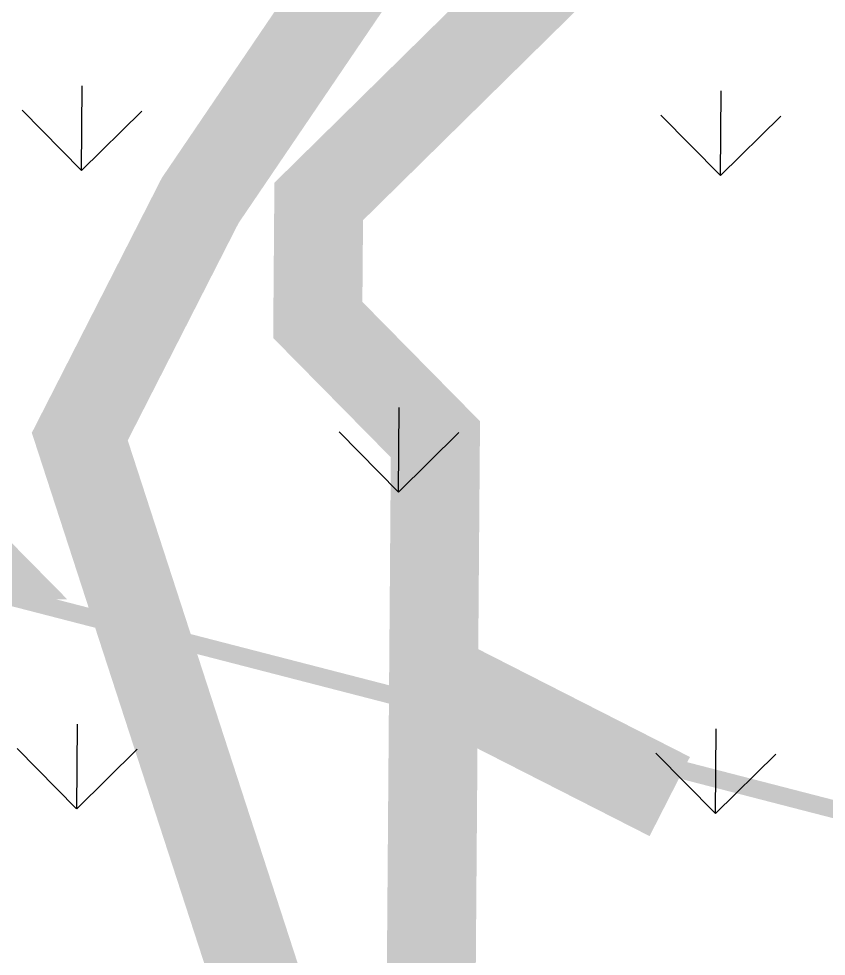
# Model space of a CAD drawing. Header units: metres. Extents: x 326467 to 340077, y 1811030 to 1824953.
# Drawn here: x 327804.42 to 327831.95, y 1814264.62 to 1814296.62 of the extents above; entities that cross this region are included whole.
import ezdxf

# ---------------------------------------------------------------- set-up
doc = ezdxf.new("R2010")
doc.units = ezdxf.units.M
doc.header["$MEASUREMENT"] = 0
for name, color, linetype in [('HAZARDS LINE', 1, 'Continuous'), ('HIGH TIDE LINE', 6, 'Continuous'), ('MANGROOVE', 112, 'Continuous'), ('NDZ-200M FROM CRZ', 30, 'Continuous'), ('SURVEY PLOT BOUNDARY', 35, 'Continuous'), ('VILLAGE BOUNDARY', 212, 'Continuous')]:
    doc.layers.add(name, color=color, linetype=linetype)

# ---------------------------------------------------------------- blocks, each defined once
blk = doc.blocks.new('16')
at = {"layer": 'MANGROOVE'}
h = blk.add_hatch(dxfattribs=at)
h.set_pattern_fill('GRASS', color=256, scale=0.606428, angle=-0.4421)
h.set_pattern_definition([(89.55787, (320150.772, 1810233.299), (-10.807394, 10.975486), [2.888115, -18.895414]), (44.55787, (320150.772, 1810233.299), (-10.807394, 10.975486), [2.888115, -12.515166]), (134.55787, (320150.772, 1810233.299), (-10.975486, -10.807394), [2.888115, -12.515166])])
h.paths.add_polyline_path([(327889.263, 1814327.583), (327890.984, 1814352.96), (327885.082, 1814378.396), (327867.961, 1814389.032), (327857.933, 1814399.217), (327827.826, 1814399.658), (327809.041, 1814401.834), (327774.489, 1814402.101), (327747.515, 1814396.723), (327728.562, 1814377.065), (327722.848, 1814360.859), (327722.597, 1814328.361), (327725.821, 1814305.219), (327733.922, 1814307.178), (327742.038, 1814311.159), (327750.154, 1814315.139), (327758.208, 1814311.034), (327766.23, 1814302.885), (327774.221, 1814290.694), (327778.17, 1814278.533), (327814.178, 1814229.736), (327817.819, 1814225.11), (327844.328, 1814233.476), (327852.095, 1814252.206), (327857.349, 1814274.509), (327873.82, 1814301.803)])
at = {"layer": 'HAZARDS LINE', "lineweight": 18, "const_width": 3.032}
blk.add_lwpolyline([(327839.119, 1814318.496), (327835.045, 1814314.484), (327830.971, 1814310.473), (327826.898, 1814306.461), (327826.866, 1814302.418), (327822.824, 1814302.449), (327822.793, 1814298.406), (327818.719, 1814294.394), (327814.646, 1814290.382), (327814.614, 1814286.339), (327818.626, 1814282.265), (327818.438, 1814258.006), (327822.45, 1814253.932), (327822.418, 1814249.889), (327826.43, 1814245.815), (327830.441, 1814241.74), (327842.568, 1814241.647), (327842.537, 1814237.604), (327846.579, 1814237.572), (327846.548, 1814233.529), (327850.559, 1814229.455), (327854.602, 1814229.424), (327858.613, 1814225.35), (327866.636, 1814217.201)], dxfattribs=at)
at = {"layer": 'HIGH TIDE LINE', "color": 220, "linetype": 'Continuous', "lineweight": 15, "true_color": 0xff00c5, "const_width": 3.032}
blk.add_lwpolyline([(327858.52, 1814213.22), (327850.528, 1814225.412), (327834.421, 1814233.623), (327830.41, 1814237.697), (327818.345, 1814245.877), (327814.396, 1814258.037), (327810.447, 1814270.198), (327806.498, 1814282.358), (327810.603, 1814290.413), (327818.782, 1814302.48), (327826.991, 1814318.59), (327843.317, 1814338.68), (327847.391, 1814342.692), (327855.569, 1814354.759), (327863.841, 1814378.955)], dxfattribs=at)
at = {"layer": 'NDZ-200M FROM CRZ', "const_width": 3.032, "flags": 128}
blk.add_lwpolyline([(327863.841, 1814378.955), (327855.569, 1814354.759), (327847.391, 1814342.692), (327843.317, 1814338.68), (327826.991, 1814318.59), (327818.782, 1814302.48), (327810.603, 1814290.413), (327806.498, 1814282.358), (327810.447, 1814270.198), (327814.396, 1814258.037), (327818.345, 1814245.877), (327830.41, 1814237.697), (327834.421, 1814233.623), (327850.528, 1814225.412), (327858.52, 1814213.22)], dxfattribs=at)
at = {"layer": 'SURVEY PLOT BOUNDARY', "lineweight": 18, "const_width": 0.606}
blk.add_lwpolyline([(327522.062, 1814094.517), (327620.297, 1814251.449), (327669.336, 1814319.806), (327681.495, 1814323.756), (327774.221, 1814290.694), (327802.425, 1814278.346), (327798.382, 1814278.378), (327846.798, 1814265.874), (327834.608, 1814257.881), (327834.327, 1814221.494), (327838.37, 1814221.463), (327834.296, 1814217.451), (327938.526, 1814103.434), (327986.629, 1814050.499), (328031.034, 1814042.07), (328103.673, 1814025.336), (328127.865, 1814017.063), (328135.919, 1814012.957), (328151.995, 1814000.703), (328160.048, 1813996.598), (328168.04, 1813984.406), (328171.832, 1813952.031), (328192.013, 1813947.832)], dxfattribs=at)
blk.add_lwpolyline([(327863.03, 1814273.835), (327846.798, 1814265.874), (327798.382, 1814278.378), (327802.425, 1814278.346), (327774.221, 1814290.694), (327681.495, 1814323.756), (327681.588, 1814335.885), (327754.664, 1814375.754), (327811.321, 1814383.404), (327962.388, 1814576.317), (327970.879, 1814628.815), (328063.761, 1814615.968), (328043.05, 1814551.435), (328042.987, 1814543.349), (328042.925, 1814535.263), (328014.441, 1814511.222), (328002.282, 1814507.273), (327965.557, 1814463.08), (327916.58, 1814402.808), (327875.313, 1814293.957), (327875.251, 1814285.871), (327871.146, 1814277.816)], close=True, dxfattribs=at)
at = {"layer": 'VILLAGE BOUNDARY', "lineweight": 50, "const_width": 3.032}
for points in [[(327802.425, 1814278.346), (327798.382, 1814278.378), (327802.425, 1814278.346), (327798.413, 1814282.421)], [(327826.617, 1814270.073), (327818.563, 1814274.178)]]:
    blk.add_lwpolyline(points, dxfattribs=at)

msp = doc.modelspace()

# ---------------------------------------------------------------- block references
msp.add_blockref('16', (0, 0))

doc.saveas('drawing.dxf')
